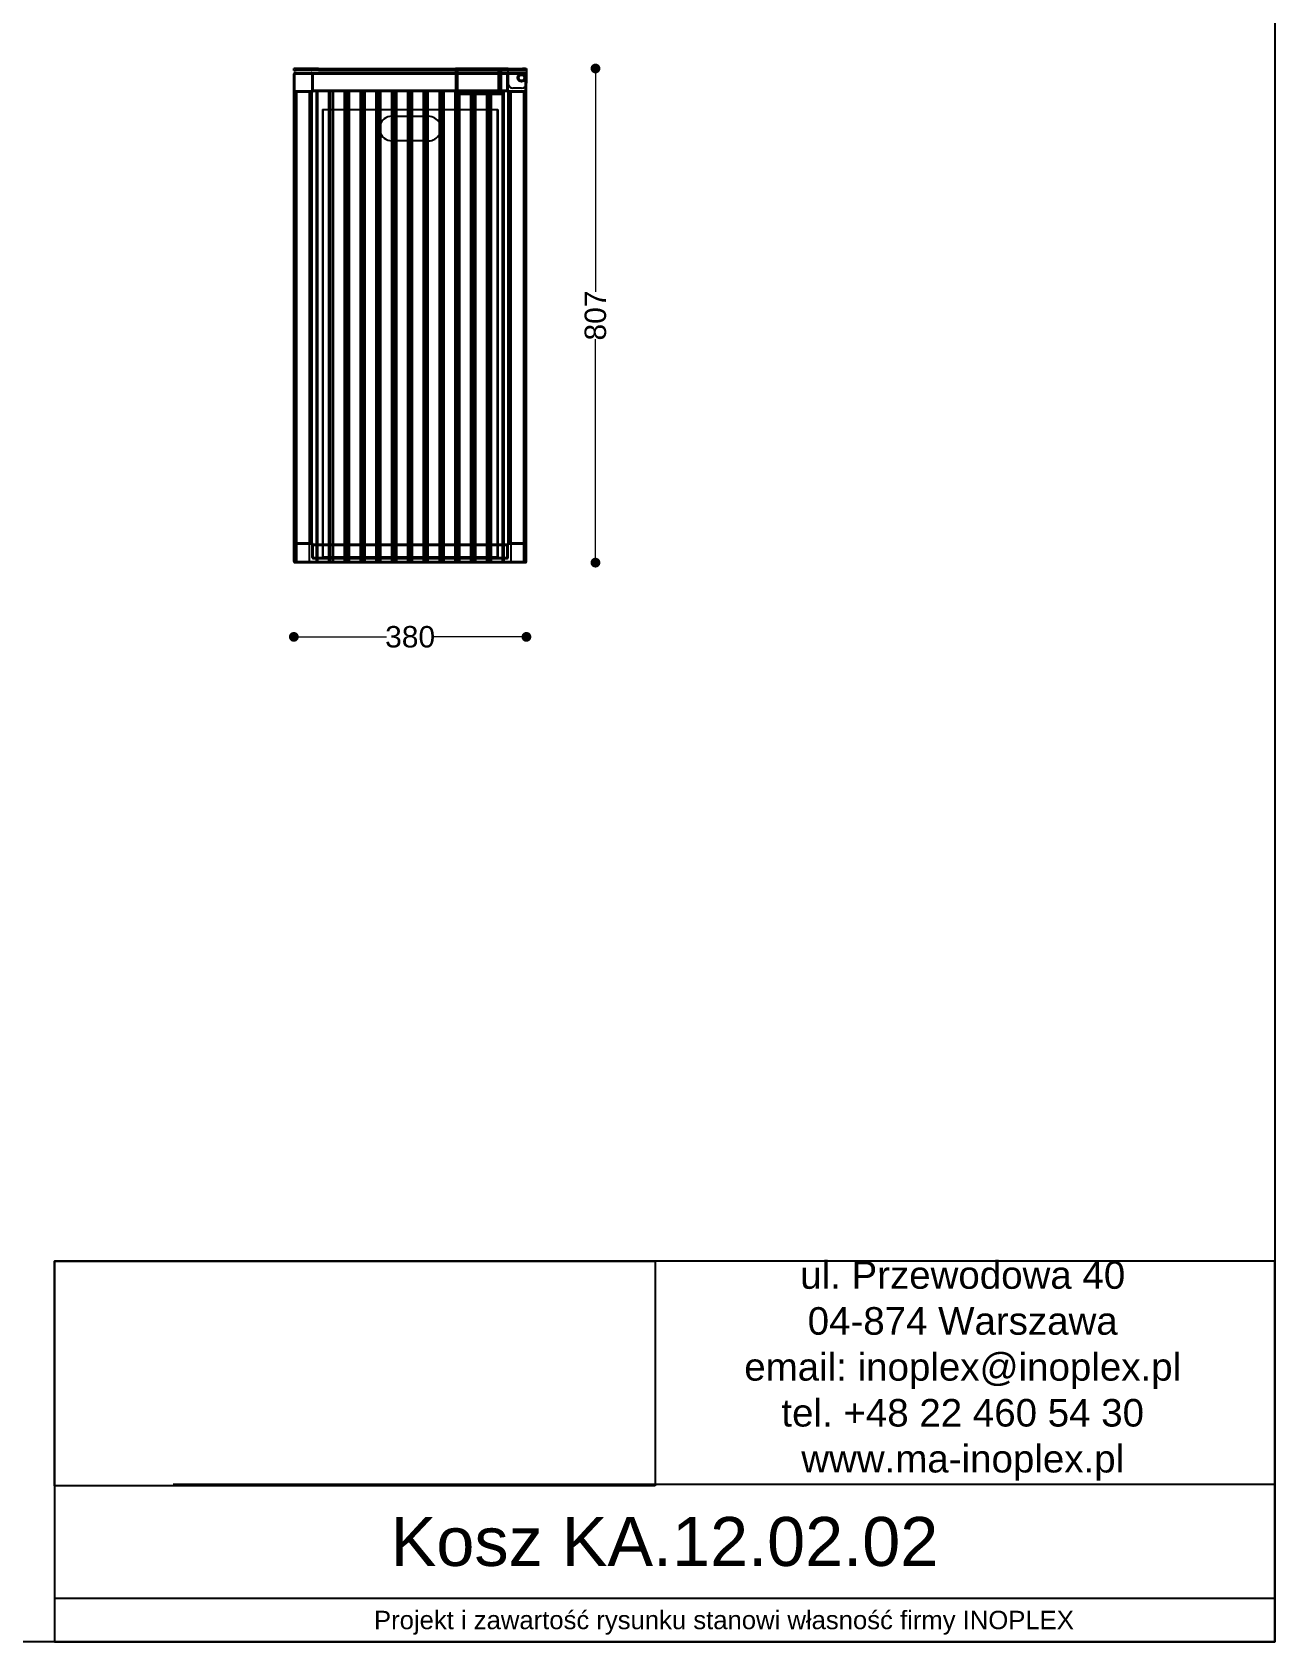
# Model space of a CAD drawing. Header units: millimetres. Extents: x 10366 to 13995, y 24552 to 29685.
# Drawn here: x 11965 to 13995, y 24552 to 27182 of the extents above; entities that cross this region are included whole.
import ezdxf

# ---------------------------------------------------------------- set-up
doc = ezdxf.new("R2010")
doc.units = ezdxf.units.MM
doc.header["$LTSCALE"] = 3
doc.layers.add('DomyÅ›lny', color=7, linetype='Continuous')
doc.layers.add('Hidden_lines', color=7, linetype='Continuous')
doc.styles.get("Standard").update_dxf_attribs({"font": 'arial.ttf'})
doc.dimstyles.new('MATEUSZ', dxfattribs={"dimtxt": 35, "dimasz": 16, "dimexe": 0.18, "dimexo": 0.0625, "dimgap": 0.09, "dimtad": 0, "dimdec": 0, "dimdsep": 46, "dimtxsty": 'Standard', "dimblk": 'DOT', "dimcen": 0.09, "dimse1": 1, "dimse2": 1, "dimadec": 0, "dimazin": 0, "dimtfac": 1, "dimtdec": 0, "dimtofl": 0, "dimtmove": 0, "dimatfit": 3, "dimfxl": 1, "dimtolj": 1, "dimtzin": 0, "dimlwd": 9, "dimlwe": 9, "dimarcsym": 0})
picture_1 = doc.add_image_def('image1.jpg', size_in_pixel=(1896, 709))

# ---------------------------------------------------------------- blocks, each defined once
blk = doc.blocks.new('_Dot')
at = {"color": 0, "linetype": 'ByBlock', "lineweight": -2}
blk.add_line((-0.5, 0), (-1, 0), dxfattribs=at)
at = {"color": 0, "linetype": 'ByBlock', "const_width": 0.5}
blk.add_lwpolyline([(-0.25, 0, 1), (0.25, 0, 1)], format="xyb", close=True, dxfattribs=at)
blk = doc.blocks.new('*D41')
at = {"color": 0, "lineweight": 9, "transparency": 16777216}
for p, q in [((12408.3, 26193.9), (12543.6, 26193.9)), ((12756.3, 26193.9), (12621, 26193.9))]:
    blk.add_line(p, q, dxfattribs=at)
at = {"layer": 'Defpoints', "color": 0, "transparency": 16777216}
for p in [(12392.3, 27113.6), (12772.3, 27113.6), (12772.3, 26193.9)]:
    blk.add_point(p, dxfattribs=at)
at = {"color": 0, "lineweight": 9, "transparency": 16777216, "xscale": 16, "yscale": 16, "zscale": 16, "rotation": 180}
blk.add_blockref('_Dot', (12392.3, 26193.9), dxfattribs=at)
at = {"color": 0, "lineweight": 9, "transparency": 16777216, "xscale": 16, "yscale": 16, "zscale": 16}
blk.add_blockref('_Dot', (12772.3, 26193.9), dxfattribs=at)
at = {"color": 0, "transparency": 16777216, "insert": (12582.3, 26193.9), "char_height": 35, "attachment_point": 5}
blk.add_mtext('\\A1;380', dxfattribs=at)
blk = doc.blocks.new('*D43')
at = {"color": 0, "lineweight": 9, "transparency": 16777216}
for p, q in [((12885.1, 27106.3), (12885.1, 26757.5)), ((12885.1, 26331.2), (12885.1, 26680))]:
    blk.add_line(p, q, dxfattribs=at)
at = {"layer": 'Defpoints', "color": 0, "transparency": 16777216}
for p in [(12772.3, 27122.3), (12885.1, 27122.3), (12767.3, 26315.2)]:
    blk.add_point(p, dxfattribs=at)
at = {"color": 0, "lineweight": 9, "transparency": 16777216, "xscale": 16, "yscale": 16, "zscale": 16}
for p, rotation in [((12885.1, 27122.3), 90), ((12885.1, 26315.2), 270)]:
    blk.add_blockref('_Dot', p, dxfattribs=dict(at, rotation=rotation))
at = {"color": 0, "transparency": 16777216, "insert": (12885.1, 26718.8), "char_height": 35, "attachment_point": 5, "rotation": 90}
blk.add_mtext('\\A1;807', dxfattribs=at)

msp = doc.modelspace()

# ---------------------------------------------------------------- linework, layer by layer
for p, q in [((13995, 24809.6), (12194.9, 24809.6)), ((13994.7, 24623), (12001.1, 24623))]:
    msp.add_line(p, q)
for points in [[(10366.2, 24552.5), (10366.2, 29684.6), (13995, 29684.6), (13995, 24552.5)], [(12001.1, 24552.5), (13995, 24552.5), (13995, 25174.2), (12001.1, 25174.2)]]:
    msp.add_lwpolyline(points, close=True)
at = {"layer": 'DomyÅ›lny'}
for p, q in [((12392.3, 27119.3), (12392.3, 27122.3)), ((12392.3, 26316.8), (12392.3, 27113.6)), ((12393.9, 27115.2), (12742.3, 27115.2)), ((12393.9, 27113.6), (12742.3, 27113.6)), ((12393.9, 26316.8), (12393.9, 27113.6)), ((12432.8, 27122.3), (12396.3, 27122.3)), ((12396.3, 27119.3), (12396.3, 27122.3)), ((12432.8, 27119.3), (12396.3, 27119.3)), ((12432.8, 27122.3), (12765.7, 27122.3)), ((12432.8, 27119.3), (12742.3, 27119.3)), ((12656.3, 27119.3), (12656.3, 27115.2)), ((12742.3, 27122.3), (12661.3, 27122.3)), ((12661.3, 27122.3), (12661.3, 27119.3)), ((12742.3, 27119.3), (12661.3, 27119.3)), ((12731.3, 27119.3), (12731.3, 27115.2)), ((12742.3, 27122.3), (12772.3, 27122.3)), ((12742.3, 27122.3), (12742.3, 27119.3)), ((12742.3, 27122.3), (12772.3, 27122.3)), ((12772.3, 27114.3), (12742.3, 27114.3)), ((12742.3, 27114.3), (12742.3, 27098.2)), ((12772.3, 27122.3), (12772.3, 27119.3)), ((12772.3, 27122.3), (12772.3, 27119.3)), ((12772.3, 27114.3), (12772.3, 27098.2)), ((12772.3, 26316.8), (12772.3, 27113.6)), ((12420.7, 26346.8), (12420.7, 27083.6)), ((12422.3, 26346.8), (12422.3, 27083.6)), ((12423.9, 27086.8), (12740.7, 27086.8)), ((12423.9, 27085.2), (12740.7, 27085.2)), ((12429.4, 26345.2), (12429.4, 27085.2)), ((12449.4, 26345.2), (12449.4, 27085.2)), ((12451.3, 27085.2), (12451.3, 27055.5)), ((12455.2, 26345.2), (12455.2, 27085.2)), ((12475.2, 26345.2), (12475.2, 27085.2)), ((12477.1, 27085.2), (12477.1, 27055.5)), ((12481, 26345.2), (12481, 27085.2)), ((12501, 26345.2), (12501, 27085.2)), ((12503, 27085.2), (12503, 27055.5)), ((12506.8, 26345.2), (12506.8, 27085.2)), ((12526.8, 26345.2), (12526.8, 27085.2)), ((12528.8, 27085.2), (12528.8, 27055.5)), ((12532.6, 26345.2), (12532.6, 27085.2)), ((12552.6, 26345.2), (12552.6, 27085.2)), ((12554.6, 27085.2), (12554.6, 27055.5)), ((12558.4, 26345.2), (12558.4, 27085.2)), ((12578.4, 26345.2), (12578.4, 27085.2)), ((12580.4, 27085.2), (12580.4, 27055.5)), ((12584.2, 26345.2), (12584.2, 27085.2)), ((12604.2, 26345.2), (12604.2, 27085.2)), ((12606.2, 27085.2), (12606.2, 27055.5)), ((12610.1, 26345.2), (12610.1, 27085.2)), ((12630.1, 26345.2), (12630.1, 27085.2)), ((12632, 27085.2), (12632, 27055.5)), ((12635.9, 26345.2), (12635.9, 27085.2)), ((12655.9, 26345.2), (12655.9, 27085.2)), ((12656.3, 27084.8), (12661.7, 27084.8)), ((12656.3, 27083.4), (12656.3, 27079.4)), ((12656.3, 27080.4), (12661.7, 27080.4)), ((12657.5, 27080.4), (12657.5, 27079.4)), ((12657.8, 27080.4), (12657.8, 27055.5)), ((12661.7, 26345.2), (12661.7, 27085.2)), ((12681.7, 26345.2), (12681.7, 27085.2)), ((12681.7, 27084.8), (12687.5, 27084.8)), ((12681.7, 27080.4), (12687.5, 27080.4)), ((12683.7, 27080.4), (12683.7, 27055.5)), ((12687.5, 26345.2), (12687.5, 27085.2)), ((12707.5, 26345.2), (12707.5, 27085.2)), ((12707.5, 27084.8), (12713.3, 27084.8)), ((12707.5, 27080.4), (12713.3, 27080.4)), ((12709.5, 27080.4), (12709.5, 27055.5)), ((12713.3, 26345.2), (12713.3, 27085.2)), ((12733.3, 26345.2), (12733.3, 27085.2)), ((12735.3, 27085.2), (12735.3, 26345.2)), ((12742.3, 26346.8), (12742.3, 27083.6)), ((12743.9, 26346.8), (12743.9, 27083.6)), ((12764.3, 27090.2), (12750.3, 27090.2)), ((12770.7, 26316.8), (12770.7, 27093.4)), ((12449.4, 27055.5), (12455.2, 27055.5)), ((12475.2, 27055.5), (12481, 27055.5)), ((12501, 27055.5), (12506.8, 27055.5)), ((12526.8, 27055.5), (12532.6, 27055.5)), ((12552.6, 27055.5), (12558.4, 27055.5)), ((12578.4, 27055.5), (12584.2, 27055.5)), ((12604.2, 27055.5), (12610.1, 27055.5)), ((12630.1, 27055.5), (12635.9, 27055.5)), ((12655.9, 27055.5), (12661.7, 27055.5)), ((12657.5, 27079.4), (12656.3, 27079.4)), ((12657.5, 27069.4), (12656.3, 27069.4)), ((12681.7, 27055.5), (12687.5, 27055.5)), ((12707.5, 27055.5), (12713.3, 27055.5)), ((12552.3, 27044.2), (12558.4, 27044.2)), ((12554.6, 27044.2), (12554.6, 27004.2)), ((12578.4, 27044.2), (12584.2, 27044.2)), ((12580.4, 27044.2), (12580.4, 27004.2)), ((12604.2, 27044.2), (12610.1, 27044.2)), ((12606.2, 27044.2), (12606.2, 27004.2)), ((12632, 27027.6), (12632, 27020.8)), ((12558.4, 27004.2), (12552.3, 27004.2)), ((12584.2, 27004.2), (12578.4, 27004.2)), ((12610.1, 27004.2), (12604.2, 27004.2)), ((12423.9, 26345.2), (12740.7, 26345.2)), ((12423.9, 26343.6), (12740.7, 26343.6)), ((12393.9, 26316.8), (12770.7, 26316.8)), ((12393.9, 26315.2), (12770.7, 26315.2))]:
    msp.add_line(p, q, dxfattribs=at)
for points in [[(12396.3, 27122.3, 0), (12392.3, 27122.3, 0)], [(12392.3, 27119.3, 0), (12392.3, 27119.3, 0), (12392.3, 27119.3, 0), (12392.3, 27119.3, 0), (12392.3, 27119.3, 0), (12392.3, 27119.3, 0), (12392.3, 27119.3, 0), (12392.3, 27119.3, 0), (12392.3, 27119.3, 0), (12392.3, 27119.3, 0), (12392.3, 27119.3, 0), (12392.3, 27119.3, 0), (12392.3, 27119.3, 0), (12392.3, 27119.3, 0), (12392.4, 27119.3, 0), (12392.4, 27119.3, 0), (12392.8, 27119.3, 0), (12396.3, 27119.3, 0)], [(12393.9, 27113.6, 0), (12392.3, 27113.6, 0)], [(12393.9, 27115.2, 0), (12393.9, 27115.2, 0), (12393.9, 27115.2, 0), (12393.9, 27115.2, 0), (12393.9, 27115.2, 0), (12393.9, 27115.2, 0), (12393.9, 27115.2, 0), (12393.9, 27115.2, 0), (12393.9, 27115.2, 0), (12393.9, 27115.2, 0), (12393.9, 27115.2, 0), (12393.9, 27115.2, 0), (12393.9, 27115.2, 0), (12393.9, 27115.2, 0), (12393.9, 27115.2, 0), (12393.9, 27115.2, 0), (12393.9, 27115.1, 0), (12393.9, 27113.6, 0)], [(12661.3, 27122.3, 0), (12656.3, 27122.3, 0)], [(12656.3, 27119.3, 0), (12656.3, 27119.3, 0), (12656.3, 27119.3, 0), (12656.3, 27119.3, 0), (12656.3, 27119.3, 0), (12656.3, 27119.3, 0), (12656.3, 27119.3, 0), (12656.3, 27119.3, 0), (12656.3, 27119.3, 0), (12656.3, 27119.3, 0), (12656.3, 27119.3, 0), (12656.3, 27119.3, 0), (12656.3, 27119.3, 0), (12656.3, 27119.3, 0), (12656.4, 27119.3, 0), (12656.5, 27119.3, 0), (12656.9, 27119.3, 0), (12661.3, 27119.3, 0)], [(12742.3, 27114.3, 0), (12742.3, 27122.3, 0)], [(12770.7, 27122.3, 0), (12770.7, 27122.3, 0), (12770.7, 27122.3, 0), (12770.7, 27122.3, 0), (12770.7, 27122.3, 0), (12770.7, 27122.3, 0), (12770.7, 27122.3, 0), (12770.7, 27122.3, 0), (12770.7, 27122.3, 0), (12770.7, 27122.3, 0), (12770.7, 27122.3, 0), (12770.7, 27122.3, 0), (12770.7, 27122.3, 0), (12770.7, 27122.3, 0), (12770.7, 27122.3, 0), (12770.6, 27122.3, 0), (12770.1, 27122.3, 0), (12765.7, 27122.3, 0)], [(12772.3, 27122.3, 0), (12772.3, 27122.3, 0), (12772.3, 27122.2, 0), (12772.3, 27121.8, 0), (12772.3, 27120.1, 0), (12772.3, 27114.3, 0)], [(12422.3, 27083.6, 0), (12422.3, 27083.6, 0), (12422.3, 27083.6, 0), (12422.3, 27083.6, 0), (12422.3, 27083.6, 0), (12422.3, 27083.6, 0), (12422.3, 27083.6, 0), (12422.3, 27083.6, 0), (12422.3, 27083.6, 0), (12422.3, 27083.6, 0), (12422.3, 27083.6, 0), (12422.3, 27083.6, 0), (12422.3, 27083.6, 0), (12422.3, 27083.6, 0), (12422.3, 27083.6, 0), (12422.1, 27083.6, 0), (12420.7, 27083.6, 0)], [(12423.9, 27086.8, 0), (12423.9, 27085.2, 0)], [(12656.3, 27084.8, 0), (12656.3, 27080.4, 0)], [(12740.7, 27085.2, 0), (12740.7, 27085.2, 0), (12740.7, 27085.2, 0), (12740.7, 27085.2, 0), (12740.7, 27085.2, 0), (12740.7, 27085.2, 0), (12740.7, 27085.2, 0), (12740.7, 27085.2, 0), (12740.7, 27085.2, 0), (12740.7, 27085.2, 0), (12740.7, 27085.2, 0), (12740.7, 27085.2, 0), (12740.7, 27085.3, 0), (12740.7, 27085.3, 0), (12740.7, 27085.3, 0), (12740.7, 27085.4, 0), (12740.7, 27086.8, 0)], [(12743.9, 27083.6, 0), (12742.3, 27083.6, 0)], [(12656.3, 27079.4, 0), (12656.3, 27069.4, 0)], [(12657.5, 27069.4, 0), (12657.5, 27069.4, 0), (12657.5, 27069.4, 0), (12657.5, 27069.4, 0), (12657.5, 27069.4, 0), (12657.5, 27069.4, 0), (12657.5, 27069.4, 0), (12657.5, 27069.4, 0), (12657.5, 27069.4, 0), (12657.5, 27069.4, 0), (12657.5, 27069.4, 0), (12657.5, 27069.4, 0), (12657.5, 27069.4, 0), (12657.5, 27069.4, 0), (12657.5, 27069.5, 0), (12657.5, 27069.7, 0), (12657.5, 27070.6, 0), (12657.5, 27079.4, 0)], [(12532.8, 27028.8, 0), (12532.5, 27026.5, 0), (12532.3, 27024.2, 0)], [(12532.6, 27027.6, 0), (12532.3, 27024.2, 0)], [(12632.3, 27024.2, 0), (12632.3, 27024.9, 0), (12632.1, 27027.3, 0), (12631.5, 27029.8, 0), (12630.9, 27031.6, 0), (12630.1, 27033.4, 0)], [(12632.3, 27024.2, 0), (12632.2, 27026.6, 0), (12631.7, 27029, 0), (12631, 27031.3, 0), (12630.1, 27033.4, 0)], [(12532.3, 27024.2, 0), (12532.5, 27021.9, 0), (12532.9, 27019.6, 0)], [(12630.1, 27015, 0), (12631, 27017.2, 0), (12631.8, 27019.5, 0), (12632.2, 27021.9, 0), (12632.3, 27024.2, 0)], [(12630.1, 27015, 0), (12631, 27017, 0), (12631.7, 27019.2, 0), (12632.1, 27021.5, 0), (12632.3, 27024.2, 0)], [(12420.7, 26346.8, 0), (12422.3, 26346.8, 0)], [(12423.9, 26345.2, 0), (12423.9, 26345.2, 0), (12423.9, 26345.2, 0), (12423.9, 26345.2, 0), (12423.9, 26345.2, 0), (12423.9, 26345.2, 0), (12423.9, 26345.2, 0), (12423.9, 26345.2, 0), (12423.9, 26345.2, 0), (12423.9, 26345.2, 0), (12423.9, 26345.2, 0), (12423.9, 26345.2, 0), (12423.9, 26345.2, 0), (12423.9, 26345.2, 0), (12423.9, 26345.2, 0), (12423.9, 26345.2, 0), (12423.9, 26345.1, 0), (12423.9, 26343.6, 0)], [(12740.7, 26343.6, 0), (12740.7, 26345.2, 0)], [(12742.3, 26346.8, 0), (12742.3, 26346.8, 0), (12742.3, 26346.8, 0), (12742.3, 26346.8, 0), (12742.3, 26346.8, 0), (12742.3, 26346.8, 0), (12742.3, 26346.8, 0), (12742.3, 26346.8, 0), (12742.3, 26346.8, 0), (12742.3, 26346.8, 0), (12742.3, 26346.8, 0), (12742.3, 26346.8, 0), (12742.3, 26346.8, 0), (12742.3, 26346.8, 0), (12742.4, 26346.8, 0), (12742.5, 26346.8, 0), (12743.9, 26346.8, 0)], [(12392.3, 26316.8, 0), (12392.3, 26316.8, 0), (12392.3, 26316.8, 0), (12392.3, 26316.8, 0), (12392.3, 26316.8, 0), (12392.3, 26316.8, 0), (12392.3, 26316.8, 0), (12392.3, 26316.8, 0), (12392.3, 26316.8, 0), (12392.3, 26316.8, 0), (12392.3, 26316.8, 0), (12392.3, 26316.8, 0), (12392.3, 26316.8, 0), (12392.3, 26316.8, 0), (12392.3, 26316.8, 0), (12392.4, 26316.8, 0), (12392.5, 26316.8, 0), (12393.9, 26316.8, 0)], [(12393.9, 26316.8, 0), (12393.9, 26315.2, 0)], [(12770.7, 26315.2, 0), (12770.7, 26315.2, 0), (12770.7, 26315.2, 0), (12770.7, 26315.2, 0), (12770.7, 26315.2, 0), (12770.7, 26315.2, 0), (12770.7, 26315.2, 0), (12770.7, 26315.2, 0), (12770.7, 26315.2, 0), (12770.7, 26315.2, 0), (12770.7, 26315.2, 0), (12770.7, 26315.2, 0), (12770.7, 26315.2, 0), (12770.7, 26315.3, 0), (12770.7, 26315.3, 0), (12770.7, 26315.3, 0), (12770.7, 26315.4, 0), (12770.7, 26316.8, 0)], [(12770.7, 26316.8, 0), (12772.3, 26316.8, 0)]]:
    msp.add_polyline3d(points, dxfattribs=at)
msp.add_polyline3d([(12757.7, 27107.1, 0), (12757.8, 27107.8, 0), (12757.9, 27108.4, 0), (12758, 27109.1, 0), (12758.2, 27109.7, 0), (12758.5, 27110.3, 0), (12758.9, 27110.8, 0), (12759.3, 27111.3, 0), (12759.7, 27111.8, 0), (12760.2, 27112.2, 0), (12760.7, 27112.6, 0), (12761.2, 27112.9, 0), (12761.8, 27113.2, 0), (12762.4, 27113.4, 0), (12763, 27113.5, 0), (12763.6, 27113.6, 0), (12764.2, 27113.6, 0), (12764.9, 27113.6, 0), (12765.5, 27113.5, 0), (12766.1, 27113.4, 0), (12766.8, 27113.1, 0), (12767.3, 27112.9, 0), (12767.9, 27112.5, 0), (12768.4, 27112.1, 0), (12768.9, 27111.7, 0), (12769.3, 27111.2, 0), (12769.7, 27110.7, 0), (12770, 27110.2, 0), (12770.2, 27109.6, 0), (12770.5, 27109, 0), (12770.6, 27108.4, 0), (12770.7, 27107.8, 0), (12770.7, 27107.1, 0), (12770.7, 27106.5, 0), (12770.6, 27105.9, 0), (12770.4, 27105.2, 0), (12770.2, 27104.6, 0), (12769.9, 27104, 0), (12769.6, 27103.5, 0), (12769.2, 27103, 0), (12768.8, 27102.5, 0), (12768.3, 27102.1, 0), (12767.8, 27101.7, 0), (12767.2, 27101.4, 0), (12766.7, 27101.1, 0), (12766.1, 27100.9, 0), (12765.5, 27100.8, 0), (12764.8, 27100.7, 0), (12764.2, 27100.6, 0), (12763.6, 27100.7, 0), (12762.9, 27100.8, 0), (12762.3, 27100.9, 0), (12761.7, 27101.2, 0), (12761.1, 27101.5, 0), (12760.5, 27101.8, 0), (12760, 27102.2, 0), (12759.6, 27102.6, 0), (12759.1, 27103.1, 0), (12758.8, 27103.6, 0), (12758.5, 27104.2, 0), (12758.2, 27104.7, 0), (12758, 27105.3, 0), (12757.8, 27105.9, 0), (12757.8, 27106.5, 0)], close=True, dxfattribs=at)
for centre, radius, start, end in [((12393.9, 27113.6), 1.6, 90, 180), ((12420.7, 27113.6), 1.6, 60.6402, 90), ((12770.7, 27113.6), 1.6, 0, 22.432), ((12393.9, 27086.8), 1.6, 180, 206.2107), ((12423.9, 27083.6), 3.2, 90, 180), ((12423.9, 27083.6), 1.6, 90, 180), ((12740.7, 27083.6), 3.2, 0, 90), ((12740.7, 27083.6), 1.6, 0, 90), ((12750.3, 27098.2), 8.02, 180, 270), ((12764.3, 27098.2), 8.02, 270, 0), ((12770.7, 27086.8), 1.6, 325.5238, 0), ((12393.9, 26343.6), 1.6, 148.5105, 180), ((12423.9, 26346.8), 3.2, 180, 270), ((12423.9, 26346.8), 1.6, 180, 270), ((12740.7, 26346.8), 1.6, 270, 0), ((12740.7, 26346.8), 3.2, 270, 0), ((12770.7, 26343.6), 1.6, 0, 28.4988), ((12393.9, 26316.8), 1.6, 180, 270), ((12770.7, 26316.8), 1.6, 270, 0)]:
    msp.add_arc(centre, radius, start, end, dxfattribs=at)
at = {"layer": 'Hidden_lines'}
for p, q in [((12422.3, 27086.8), (12422.3, 27113.6)), ((12423.9, 27086.8), (12423.9, 27113.6)), ((12457.3, 27119.3), (12457.3, 27122.3)), ((12462.3, 27119.3), (12462.3, 27122.3)), ((12656.3, 27122.3), (12656.3, 27119.3)), ((12656.3, 27115.2), (12656.3, 27084.8)), ((12657.5, 27083.4), (12657.5, 27118.4)), ((12659.8, 27083.4), (12659.8, 27118.4)), ((12660.1, 27083.4), (12660.1, 27118.4)), ((12726.5, 27118.4), (12660.1, 27118.4)), ((12672, 27119.3), (12672, 27122.3)), ((12674, 27119.3), (12674, 27122.3)), ((12678, 27119.3), (12678, 27122.3)), ((12684, 27122.3), (12684, 27119.3)), ((12686, 27119.3), (12686, 27122.3)), ((12700, 27122.3), (12700, 27119.3)), ((12702, 27119.3), (12702, 27122.3)), ((12708, 27119.3), (12708, 27122.3)), ((12712, 27122.3), (12712, 27119.3)), ((12714, 27122.3), (12714, 27119.3)), ((12724.7, 27119.3), (12724.7, 27122.3)), ((12726.5, 27083.4), (12726.5, 27118.4)), ((12726.8, 27083.4), (12726.8, 27118.4)), ((12729.1, 27083.4), (12729.1, 27118.4)), ((12730.3, 27083.4), (12730.3, 27118.4)), ((12731.3, 27115.2), (12731.3, 27084.8)), ((12740.7, 27086.8), (12740.7, 27113.6)), ((12742.3, 27119.3), (12772.3, 27119.3)), ((12742.3, 27119.3), (12772.3, 27119.3)), ((12742.3, 27119.3), (12765.7, 27119.3)), ((12742.3, 27115.2), (12770.7, 27115.2)), ((12742.3, 27086.8), (12742.3, 27113.6)), ((12742.3, 27113.6), (12770.7, 27113.6)), ((12765.7, 27119.3), (12765.7, 27122.3)), ((12770.7, 27119.3), (12770.7, 27122.3)), ((12770.7, 27093.4), (12770.7, 27113.6)), ((12420.7, 27085.2), (12393.9, 27085.2)), ((12420.7, 27083.6), (12393.9, 27083.6)), ((12397.3, 26315.2), (12397.3, 27085.2)), ((12417.3, 27085.2), (12417.3, 26315.2)), ((12431.3, 26315.2), (12431.3, 27085.2)), ((12457.1, 26315.2), (12457.1, 27085.2)), ((12483, 26315.2), (12483, 27085.2)), ((12508.8, 26315.2), (12508.8, 27085.2)), ((12534.6, 26315.2), (12534.6, 27085.2)), ((12560.4, 26315.2), (12560.4, 27085.2)), ((12586.2, 26315.2), (12586.2, 27085.2)), ((12612, 26315.2), (12612, 27085.2)), ((12637.8, 26315.2), (12637.8, 27085.2)), ((12656.3, 27082.4), (12731.3, 27082.4)), ((12657.5, 27083.4), (12657.5, 27080.4)), ((12657.5, 27082.4), (12657.5, 27080.4)), ((12657.8, 27085.2), (12657.8, 27080.4)), ((12660.1, 27083.4), (12726.5, 27083.4)), ((12661.7, 27084.8), (12681.7, 27084.8)), ((12661.7, 27080.4), (12681.7, 27080.4)), ((12663.7, 26315.2), (12663.7, 27085.2)), ((12683.7, 27085.2), (12683.7, 27080.4)), ((12687.5, 27084.8), (12707.5, 27084.8)), ((12687.5, 27080.4), (12707.5, 27080.4)), ((12689.5, 26315.2), (12689.5, 27085.2)), ((12709.5, 27085.2), (12709.5, 27080.4)), ((12713.3, 27084.8), (12731.3, 27084.8)), ((12713.3, 27080.4), (12731.3, 27080.4)), ((12715.3, 26315.2), (12715.3, 27085.2)), ((12770.7, 27085.2), (12743.9, 27085.2)), ((12770.7, 27083.6), (12743.9, 27083.6)), ((12747.3, 26315.2), (12747.3, 27085.2)), ((12767.3, 27085.2), (12767.3, 26315.2)), ((12438.9, 27055.5), (12449.4, 27055.5)), ((12438.9, 27055.5), (12438.9, 26323.4)), ((12439.9, 27055.5), (12439.9, 26323.4)), ((12451.3, 27055.5), (12451.3, 26315.2)), ((12455.2, 27055.5), (12475.2, 27055.5)), ((12477.1, 27055.5), (12477.1, 26315.2)), ((12481, 27055.5), (12501, 27055.5)), ((12503, 27055.5), (12503, 26315.2)), ((12506.8, 27055.5), (12526.8, 27055.5)), ((12528.8, 27055.5), (12528.8, 26315.2)), ((12532.6, 27055.5), (12552.6, 27055.5)), ((12554.6, 27055.5), (12554.6, 27044.2)), ((12558.4, 27055.5), (12578.4, 27055.5)), ((12580.4, 27055.5), (12580.4, 27044.2)), ((12584.2, 27055.5), (12604.2, 27055.5)), ((12606.2, 27055.5), (12606.2, 27044.2)), ((12610.1, 27055.5), (12630.1, 27055.5)), ((12632, 27055.5), (12632, 27027.6)), ((12635.9, 27055.5), (12655.9, 27055.5)), ((12657.8, 27055.5), (12657.8, 26315.2)), ((12661.7, 27055.5), (12681.7, 27055.5)), ((12683.7, 27055.5), (12683.7, 26315.2)), ((12687.5, 27055.5), (12707.5, 27055.5)), ((12709.5, 27055.5), (12709.5, 26315.2)), ((12713.3, 27055.5), (12725.7, 27055.5)), ((12724.7, 27055.5), (12724.7, 26323.4)), ((12725.7, 27055.5), (12725.7, 26323.4)), ((12558.4, 27044.2), (12578.4, 27044.2)), ((12584.2, 27044.2), (12604.2, 27044.2)), ((12610.1, 27044.2), (12612.3, 27044.2)), ((12554.6, 27004.2), (12554.6, 26315.2)), ((12578.4, 27004.2), (12558.4, 27004.2)), ((12580.4, 27004.2), (12580.4, 26315.2)), ((12604.2, 27004.2), (12584.2, 27004.2)), ((12606.2, 27004.2), (12606.2, 26315.2)), ((12612.3, 27004.2), (12610.1, 27004.2)), ((12632, 27020.8), (12632, 26315.2)), ((12420.7, 26346.8), (12393.9, 26346.8)), ((12420.7, 26345.2), (12393.9, 26345.2)), ((12429.4, 26315.2), (12429.4, 26345.2)), ((12449.4, 26315.2), (12449.4, 26345.2)), ((12455.2, 26315.2), (12455.2, 26345.2)), ((12475.2, 26315.2), (12475.2, 26345.2)), ((12481, 26315.2), (12481, 26345.2)), ((12501, 26315.2), (12501, 26345.2)), ((12506.8, 26315.2), (12506.8, 26345.2)), ((12526.8, 26315.2), (12526.8, 26345.2)), ((12532.6, 26315.2), (12532.6, 26345.2)), ((12552.6, 26315.2), (12552.6, 26345.2)), ((12558.4, 26315.2), (12558.4, 26345.2)), ((12578.4, 26315.2), (12578.4, 26345.2)), ((12584.2, 26315.2), (12584.2, 26345.2)), ((12604.2, 26315.2), (12604.2, 26345.2)), ((12610.1, 26315.2), (12610.1, 26345.2)), ((12630.1, 26315.2), (12630.1, 26345.2)), ((12635.9, 26315.2), (12635.9, 26345.2)), ((12655.9, 26315.2), (12655.9, 26345.2)), ((12661.7, 26315.2), (12661.7, 26345.2)), ((12681.7, 26315.2), (12681.7, 26345.2)), ((12687.5, 26315.2), (12687.5, 26345.2)), ((12707.5, 26315.2), (12707.5, 26345.2)), ((12713.3, 26315.2), (12713.3, 26345.2)), ((12733.3, 26315.2), (12733.3, 26345.2)), ((12735.3, 26345.2), (12735.3, 26315.2)), ((12770.7, 26346.8), (12743.9, 26346.8)), ((12770.7, 26345.2), (12743.9, 26345.2)), ((12422.3, 26323.4), (12422.3, 26343.6)), ((12423.9, 26323.4), (12423.9, 26343.6)), ((12423.9, 26323.4), (12740.7, 26323.4)), ((12423.9, 26321.8), (12740.7, 26321.8)), ((12439.9, 26323.4), (12439.9, 26324.4)), ((12439.9, 26324.4), (12724.7, 26324.4)), ((12724.7, 26323.4), (12724.7, 26324.4)), ((12740.7, 26323.4), (12740.7, 26343.6)), ((12742.3, 26323.4), (12742.3, 26343.6))]:
    msp.add_line(p, q, dxfattribs=at)
for points in [[(12423.9, 27113.6, 0), (12423.9, 27115.2, 0)], [(12656.3, 27118.4, 0), (12656.3, 27118.4, 0), (12656.3, 27118.4, 0), (12656.3, 27118.4, 0), (12656.3, 27118.4, 0), (12656.3, 27118.4, 0), (12656.3, 27118.4, 0), (12656.3, 27118.4, 0), (12656.3, 27118.4, 0), (12656.3, 27118.4, 0), (12656.3, 27118.4, 0), (12656.3, 27118.4, 0), (12656.4, 27118.4, 0), (12656.4, 27118.4, 0), (12657.4, 27118.4, 0), (12660.1, 27118.4, 0)], [(12726.5, 27118.4, 0), (12730.3, 27118.4, 0)], [(12740.7, 27115.2, 0), (12740.7, 27115.2, 0), (12740.7, 27115.2, 0), (12740.7, 27115.2, 0), (12740.7, 27115.2, 0), (12740.7, 27115.2, 0), (12740.7, 27115.2, 0), (12740.7, 27115.2, 0), (12740.7, 27115.2, 0), (12740.7, 27115.2, 0), (12740.7, 27115.2, 0), (12740.7, 27115.2, 0), (12740.7, 27115.2, 0), (12740.7, 27115.2, 0), (12740.7, 27115.2, 0), (12740.7, 27115.2, 0), (12740.7, 27115.1, 0), (12740.7, 27113.6, 0)], [(12765.7, 27119.3, 0), (12770.7, 27119.3, 0)], [(12770.7, 27113.6, 0), (12770.7, 27115.2, 0)], [(12772.3, 27113.6, 0), (12772.3, 27113.6, 0), (12772.3, 27113.6, 0), (12772.3, 27113.6, 0), (12772.3, 27113.6, 0), (12772.3, 27113.6, 0), (12772.3, 27113.6, 0), (12772.3, 27113.6, 0), (12772.3, 27113.6, 0), (12772.3, 27113.6, 0), (12772.3, 27113.6, 0), (12772.3, 27113.6, 0), (12772.3, 27113.6, 0), (12772.3, 27113.6, 0), (12772.3, 27113.6, 0), (12772.3, 27113.6, 0), (12772.1, 27113.6, 0), (12770.7, 27113.6, 0)], [(12392.3, 27083.6, 0), (12392.3, 27083.6, 0), (12392.3, 27083.6, 0), (12392.3, 27083.6, 0), (12392.3, 27083.6, 0), (12392.3, 27083.6, 0), (12392.3, 27083.6, 0), (12392.3, 27083.6, 0), (12392.3, 27083.6, 0), (12392.3, 27083.6, 0), (12392.3, 27083.6, 0), (12392.3, 27083.6, 0), (12392.3, 27083.6, 0), (12392.3, 27083.6, 0), (12392.3, 27083.6, 0), (12392.4, 27083.6, 0), (12392.5, 27083.6, 0), (12393.9, 27083.6, 0)], [(12420.7, 27085.2, 0), (12420.9, 27085.3, 0), (12421, 27085.3, 0), (12421.2, 27085.3, 0), (12421.3, 27085.4, 0), (12421.5, 27085.4, 0), (12421.6, 27085.5, 0), (12421.7, 27085.6, 0), (12421.9, 27085.7, 0)], [(12420.7, 27085.2, 0), (12420.7, 27085.2, 0), (12420.7, 27085.2, 0), (12420.7, 27085.2, 0), (12420.7, 27085.2, 0), (12420.7, 27085.2, 0), (12420.7, 27085.2, 0), (12420.7, 27085.2, 0), (12420.7, 27085.2, 0), (12420.7, 27085.2, 0), (12420.7, 27085.2, 0), (12420.7, 27085.2, 0), (12420.7, 27085.2, 0), (12420.7, 27085.2, 0), (12420.7, 27085.2, 0), (12420.7, 27085.2, 0), (12420.7, 27085.2, 0), (12420.7, 27085.2, 0), (12420.7, 27085.2, 0), (12420.7, 27085.1, 0), (12420.7, 27084.8, 0)], [(12420.7, 27084.8, 0), (12420.9, 27084.8, 0), (12421.4, 27084.9, 0), (12421.8, 27085, 0), (12422.3, 27085.2, 0)], [(12420.7, 27083.6, 0), (12420.7, 27084.8, 0)], [(12422.3, 27086.8, 0), (12422.3, 27086.7, 0), (12422.3, 27086.6, 0), (12422.3, 27086.4, 0), (12422.2, 27086.3, 0), (12422.1, 27086.1, 0), (12422.1, 27086, 0), (12422, 27085.8, 0), (12421.9, 27085.7, 0)], [(12421.9, 27085.7, 0), (12421.9, 27085.7, 0), (12421.9, 27085.7, 0), (12421.9, 27085.7, 0), (12421.9, 27085.7, 0), (12421.9, 27085.7, 0), (12421.9, 27085.7, 0), (12421.9, 27085.7, 0), (12421.9, 27085.7, 0), (12421.9, 27085.7, 0), (12421.9, 27085.7, 0), (12421.9, 27085.7, 0), (12421.9, 27085.7, 0), (12421.9, 27085.7, 0), (12422.3, 27085.2, 0)], [(12421.9, 27083.6, 0), (12421.9, 27083.9, 0), (12421.9, 27084.3, 0), (12422.1, 27084.7, 0), (12422.3, 27085.2, 0)], [(12422.3, 27086.8, 0), (12422.3, 27086.8, 0), (12422.3, 27086.8, 0), (12422.3, 27086.8, 0), (12422.3, 27086.8, 0), (12422.3, 27086.8, 0), (12422.3, 27086.8, 0), (12422.3, 27086.8, 0), (12422.3, 27086.8, 0), (12422.3, 27086.8, 0), (12422.3, 27086.8, 0), (12422.3, 27086.8, 0), (12422.3, 27086.8, 0), (12422.3, 27086.8, 0), (12422.3, 27086.8, 0), (12422.3, 27086.8, 0), (12422.3, 27086.8, 0), (12422.3, 27086.8, 0), (12422.4, 27086.8, 0), (12422.5, 27086.8, 0), (12422.8, 27086.8, 0)], [(12422.8, 27086.8, 0), (12422.8, 27086.6, 0), (12422.7, 27086.2, 0), (12422.6, 27085.8, 0), (12422.3, 27085.2, 0)], [(12423.9, 27085.7, 0), (12423.7, 27085.7, 0), (12423.3, 27085.6, 0), (12422.9, 27085.5, 0), (12422.3, 27085.2, 0)], [(12422.8, 27084.8, 0), (12422.8, 27084.8, 0), (12422.8, 27084.8, 0), (12422.8, 27084.8, 0), (12422.8, 27084.8, 0), (12422.8, 27084.8, 0), (12422.8, 27084.8, 0), (12422.8, 27084.8, 0), (12422.8, 27084.8, 0), (12422.8, 27084.8, 0), (12422.8, 27084.8, 0), (12422.8, 27084.8, 0), (12422.8, 27084.8, 0), (12422.8, 27084.8, 0), (12422.7, 27084.9, 0), (12422.3, 27085.2, 0)], [(12423.9, 27086.8, 0), (12422.8, 27086.8, 0)], [(12656.3, 27083.4, 0), (12656.3, 27083.4, 0), (12656.3, 27083.4, 0), (12656.3, 27083.4, 0), (12656.3, 27083.4, 0), (12656.3, 27083.4, 0), (12656.3, 27083.4, 0), (12656.3, 27083.4, 0), (12656.3, 27083.4, 0), (12656.3, 27083.4, 0), (12656.3, 27083.4, 0), (12656.3, 27083.4, 0), (12656.3, 27083.4, 0), (12656.3, 27083.4, 0), (12656.3, 27083.4, 0), (12656.4, 27083.4, 0), (12656.8, 27083.4, 0), (12660.1, 27083.4, 0)], [(12726.5, 27083.4, 0), (12730.3, 27083.4, 0)], [(12731.3, 27080.4, 0), (12731.3, 27080.4, 0), (12731.3, 27080.4, 0), (12731.3, 27080.4, 0), (12731.3, 27080.4, 0), (12731.3, 27080.4, 0), (12731.3, 27080.4, 0), (12731.3, 27080.4, 0), (12731.3, 27080.4, 0), (12731.3, 27080.4, 0), (12731.3, 27080.4, 0), (12731.3, 27080.4, 0), (12731.3, 27080.4, 0), (12731.3, 27080.4, 0), (12731.3, 27080.5, 0), (12731.3, 27080.9, 0), (12731.3, 27084.8, 0)], [(12740.7, 27086.8, 0), (12741.9, 27086.8, 0)], [(12740.7, 27085.7, 0), (12740.9, 27085.7, 0), (12741.4, 27085.6, 0), (12741.8, 27085.5, 0), (12742.3, 27085.2, 0)], [(12742.3, 27086.8, 0), (12742.3, 27086.8, 0), (12742.3, 27086.8, 0), (12742.3, 27086.8, 0), (12742.3, 27086.8, 0), (12742.3, 27086.8, 0), (12742.3, 27086.8, 0), (12742.3, 27086.8, 0), (12742.3, 27086.8, 0), (12742.3, 27086.8, 0), (12742.3, 27086.8, 0), (12742.3, 27086.8, 0), (12742.3, 27086.8, 0), (12742.3, 27086.8, 0), (12742.3, 27086.8, 0), (12742.3, 27086.8, 0), (12742.3, 27086.8, 0), (12742.3, 27086.8, 0), (12742.3, 27086.8, 0), (12742.1, 27086.8, 0), (12741.9, 27086.8, 0)], [(12741.9, 27086.8, 0), (12741.9, 27086.6, 0), (12741.9, 27086.2, 0), (12742.1, 27085.8, 0), (12742.3, 27085.2, 0)], [(12741.9, 27084.8, 0), (12741.9, 27084.8, 0), (12741.9, 27084.8, 0), (12741.9, 27084.8, 0), (12741.9, 27084.8, 0), (12741.9, 27084.8, 0), (12741.9, 27084.8, 0), (12741.9, 27084.8, 0), (12741.9, 27084.8, 0), (12741.9, 27084.8, 0), (12741.9, 27084.8, 0), (12741.9, 27084.8, 0), (12741.9, 27084.8, 0), (12741.9, 27084.8, 0), (12742, 27084.9, 0), (12742.3, 27085.2, 0)], [(12742.3, 27086.8, 0), (12742.3, 27086.7, 0), (12742.3, 27086.6, 0), (12742.4, 27086.4, 0), (12742.4, 27086.3, 0), (12742.5, 27086.1, 0), (12742.6, 27086, 0), (12742.7, 27085.8, 0), (12742.8, 27085.7, 0)], [(12742.8, 27085.7, 0), (12742.8, 27085.7, 0), (12742.8, 27085.7, 0), (12742.8, 27085.7, 0), (12742.8, 27085.7, 0), (12742.8, 27085.7, 0), (12742.8, 27085.7, 0), (12742.8, 27085.7, 0), (12742.8, 27085.7, 0), (12742.8, 27085.7, 0), (12742.8, 27085.7, 0), (12742.8, 27085.7, 0), (12742.8, 27085.7, 0), (12742.8, 27085.7, 0), (12742.3, 27085.2, 0)], [(12743.9, 27084.8, 0), (12743.7, 27084.8, 0), (12743.3, 27084.9, 0), (12742.9, 27085, 0), (12742.3, 27085.2, 0)], [(12742.8, 27083.6, 0), (12742.8, 27083.9, 0), (12742.7, 27084.3, 0), (12742.6, 27084.7, 0), (12742.3, 27085.2, 0)], [(12743.9, 27085.2, 0), (12743.8, 27085.3, 0), (12743.6, 27085.3, 0), (12743.5, 27085.3, 0), (12743.3, 27085.4, 0), (12743.2, 27085.4, 0), (12743, 27085.5, 0), (12742.9, 27085.6, 0), (12742.8, 27085.7, 0)], [(12743.9, 27085.2, 0), (12743.9, 27085.2, 0), (12743.9, 27085.2, 0), (12743.9, 27085.2, 0), (12743.9, 27085.2, 0), (12743.9, 27085.2, 0), (12743.9, 27085.2, 0), (12743.9, 27085.2, 0), (12743.9, 27085.2, 0), (12743.9, 27085.2, 0), (12743.9, 27085.2, 0), (12743.9, 27085.2, 0), (12743.9, 27085.2, 0), (12743.9, 27085.2, 0), (12743.9, 27085.2, 0), (12743.9, 27085.2, 0), (12743.9, 27085.2, 0), (12743.9, 27085.2, 0), (12743.9, 27085.2, 0), (12743.9, 27085.1, 0), (12743.9, 27084.8, 0)], [(12743.9, 27083.6, 0), (12743.9, 27084.8, 0)], [(12770.7, 27083.6, 0), (12772.3, 27083.6, 0)], [(12552.3, 27044.2, 0), (12548.9, 27043.9, 0), (12545.6, 27043.1, 0), (12542.5, 27041.6, 0), (12539.6, 27039.7, 0), (12537.1, 27037.2, 0), (12536.1, 27035.9, 0), (12535.1, 27034.4, 0), (12534.3, 27032.8, 0), (12533.6, 27031.1, 0), (12533, 27029.4, 0), (12532.6, 27027.6, 0)], [(12552.3, 27044.2, 0), (12549, 27043.9, 0), (12545.8, 27043.1, 0), (12542.8, 27041.8, 0), (12540, 27039.9, 0), (12537.5, 27037.7, 0), (12535.5, 27035, 0), (12533.9, 27032, 0), (12532.8, 27028.8, 0)], [(12630.1, 27033.4, 0), (12628.7, 27035.7, 0), (12627, 27037.8, 0), (12625, 27039.7, 0), (12622.8, 27041.3, 0), (12620.4, 27042.5, 0), (12617.8, 27043.5, 0), (12615.1, 27044, 0), (12612.3, 27044.2, 0)], [(12630.1, 27033.4, 0), (12628.7, 27035.7, 0), (12627, 27037.8, 0), (12625, 27039.7, 0), (12622.8, 27041.3, 0), (12620.3, 27042.5, 0), (12617.8, 27043.5, 0), (12615.1, 27044, 0), (12612.3, 27044.2, 0)], [(12532.9, 27019.6, 0), (12533.9, 27016.5, 0), (12535.4, 27013.5, 0), (12537.4, 27010.9, 0), (12539.8, 27008.6, 0), (12542.6, 27006.7, 0), (12545.7, 27005.4, 0), (12548.9, 27004.5, 0), (12552.3, 27004.2, 0)], [(12612.3, 27004.2, 0), (12615, 27004.4, 0), (12617.6, 27004.9, 0), (12620.2, 27005.8, 0), (12622.6, 27007.1, 0), (12624.9, 27008.6, 0), (12626.9, 27010.5, 0), (12628.6, 27012.6, 0), (12630.1, 27015, 0)], [(12612.3, 27004.2, 0), (12615, 27004.4, 0), (12617.6, 27004.9, 0), (12620.2, 27005.8, 0), (12622.6, 27007.1, 0), (12624.8, 27008.6, 0), (12626.9, 27010.5, 0), (12628.6, 27012.6, 0), (12630.1, 27015, 0)], [(12393.9, 26346.8, 0), (12392.3, 26346.8, 0)], [(12420.7, 26346.8, 0), (12420.7, 26345.7, 0)], [(12420.7, 26345.7, 0), (12420.9, 26345.7, 0), (12421.4, 26345.6, 0), (12421.8, 26345.5, 0), (12422.3, 26345.2, 0)], [(12420.7, 26345.2, 0), (12420.7, 26345.2, 0), (12420.7, 26345.2, 0), (12420.7, 26345.2, 0), (12420.7, 26345.2, 0), (12420.7, 26345.2, 0), (12420.7, 26345.2, 0), (12420.7, 26345.2, 0), (12420.7, 26345.2, 0), (12420.7, 26345.2, 0), (12420.7, 26345.2, 0), (12420.7, 26345.2, 0), (12420.7, 26345.2, 0), (12420.7, 26345.2, 0), (12420.7, 26345.2, 0), (12420.7, 26345.2, 0), (12420.7, 26345.3, 0), (12420.7, 26345.3, 0), (12420.7, 26345.3, 0), (12420.7, 26345.4, 0), (12420.7, 26345.7, 0)], [(12420.7, 26345.2, 0), (12420.9, 26345.2, 0), (12421, 26345.2, 0), (12421.2, 26345.2, 0), (12421.3, 26345.1, 0), (12421.5, 26345.1, 0), (12421.6, 26345, 0), (12421.7, 26344.9, 0), (12421.9, 26344.8, 0)], [(12421.9, 26346.8, 0), (12421.9, 26346.6, 0), (12421.9, 26346.2, 0), (12422.1, 26345.8, 0), (12422.3, 26345.2, 0)], [(12421.9, 26344.8, 0), (12421.9, 26344.8, 0), (12421.9, 26344.8, 0), (12421.9, 26344.8, 0), (12421.9, 26344.8, 0), (12421.9, 26344.8, 0), (12421.9, 26344.8, 0), (12421.9, 26344.8, 0), (12421.9, 26344.8, 0), (12421.9, 26344.8, 0), (12421.9, 26344.8, 0), (12421.9, 26344.8, 0), (12421.9, 26344.8, 0), (12421.9, 26344.8, 0), (12422.3, 26345.2, 0)], [(12422.3, 26343.6, 0), (12422.3, 26343.8, 0), (12422.3, 26343.9, 0), (12422.3, 26344.1, 0), (12422.2, 26344.2, 0), (12422.1, 26344.4, 0), (12422.1, 26344.5, 0), (12422, 26344.7, 0), (12421.9, 26344.8, 0)], [(12422.8, 26345.7, 0), (12422.8, 26345.7, 0), (12422.8, 26345.7, 0), (12422.8, 26345.7, 0), (12422.8, 26345.7, 0), (12422.8, 26345.7, 0), (12422.8, 26345.7, 0), (12422.8, 26345.7, 0), (12422.8, 26345.7, 0), (12422.8, 26345.7, 0), (12422.8, 26345.7, 0), (12422.8, 26345.7, 0), (12422.8, 26345.7, 0), (12422.8, 26345.7, 0), (12422.3, 26345.2, 0)], [(12422.8, 26343.6, 0), (12422.8, 26343.9, 0), (12422.7, 26344.3, 0), (12422.6, 26344.7, 0), (12422.3, 26345.2, 0)], [(12423.9, 26344.8, 0), (12423.7, 26344.8, 0), (12423.3, 26344.9, 0), (12422.9, 26345, 0), (12422.3, 26345.2, 0)], [(12740.7, 26344.8, 0), (12740.9, 26344.8, 0), (12741.4, 26344.9, 0), (12741.8, 26345, 0), (12742.3, 26345.2, 0)], [(12741.9, 26345.7, 0), (12741.9, 26345.7, 0), (12741.9, 26345.7, 0), (12741.9, 26345.7, 0), (12741.9, 26345.7, 0), (12741.9, 26345.7, 0), (12741.9, 26345.7, 0), (12741.9, 26345.7, 0), (12741.9, 26345.7, 0), (12741.9, 26345.7, 0), (12741.9, 26345.7, 0), (12741.9, 26345.7, 0), (12741.9, 26345.7, 0), (12741.9, 26345.7, 0), (12742.3, 26345.2, 0)], [(12741.9, 26343.6, 0), (12741.9, 26343.9, 0), (12741.9, 26344.3, 0), (12742.1, 26344.7, 0), (12742.3, 26345.2, 0)], [(12742.8, 26346.8, 0), (12742.8, 26346.6, 0), (12742.7, 26346.2, 0), (12742.6, 26345.8, 0), (12742.3, 26345.2, 0)], [(12743.9, 26345.7, 0), (12743.7, 26345.7, 0), (12743.3, 26345.6, 0), (12742.9, 26345.5, 0), (12742.3, 26345.2, 0)], [(12742.8, 26344.8, 0), (12742.8, 26344.8, 0), (12742.8, 26344.8, 0), (12742.8, 26344.8, 0), (12742.8, 26344.8, 0), (12742.8, 26344.8, 0), (12742.8, 26344.8, 0), (12742.8, 26344.8, 0), (12742.8, 26344.8, 0), (12742.8, 26344.8, 0), (12742.8, 26344.8, 0), (12742.8, 26344.8, 0), (12742.8, 26344.8, 0), (12742.8, 26344.8, 0), (12742.3, 26345.2, 0)], [(12742.3, 26343.6, 0), (12742.3, 26343.8, 0), (12742.3, 26343.9, 0), (12742.4, 26344.1, 0), (12742.4, 26344.2, 0), (12742.5, 26344.4, 0), (12742.6, 26344.5, 0), (12742.7, 26344.7, 0), (12742.8, 26344.8, 0)], [(12743.9, 26345.2, 0), (12743.8, 26345.2, 0), (12743.6, 26345.2, 0), (12743.5, 26345.2, 0), (12743.3, 26345.1, 0), (12743.2, 26345.1, 0), (12743, 26345, 0), (12742.9, 26344.9, 0), (12742.8, 26344.8, 0)], [(12743.9, 26346.8, 0), (12743.9, 26345.7, 0)], [(12743.9, 26345.2, 0), (12743.9, 26345.2, 0), (12743.9, 26345.2, 0), (12743.9, 26345.2, 0), (12743.9, 26345.2, 0), (12743.9, 26345.2, 0), (12743.9, 26345.2, 0), (12743.9, 26345.2, 0), (12743.9, 26345.2, 0), (12743.9, 26345.2, 0), (12743.9, 26345.2, 0), (12743.9, 26345.2, 0), (12743.9, 26345.2, 0), (12743.9, 26345.2, 0), (12743.9, 26345.2, 0), (12743.9, 26345.2, 0), (12743.9, 26345.3, 0), (12743.9, 26345.3, 0), (12743.9, 26345.3, 0), (12743.9, 26345.4, 0), (12743.9, 26345.7, 0)], [(12772.3, 26346.8, 0), (12772.3, 26346.8, 0), (12772.3, 26346.8, 0), (12772.3, 26346.8, 0), (12772.3, 26346.8, 0), (12772.3, 26346.8, 0), (12772.3, 26346.8, 0), (12772.3, 26346.8, 0), (12772.3, 26346.8, 0), (12772.3, 26346.8, 0), (12772.3, 26346.8, 0), (12772.3, 26346.8, 0), (12772.3, 26346.8, 0), (12772.3, 26346.8, 0), (12772.3, 26346.8, 0), (12772.3, 26346.8, 0), (12772.1, 26346.8, 0), (12770.7, 26346.8, 0)], [(12422.3, 26343.6, 0), (12422.3, 26343.6, 0), (12422.3, 26343.6, 0), (12422.3, 26343.6, 0), (12422.3, 26343.6, 0), (12422.3, 26343.6, 0), (12422.3, 26343.6, 0), (12422.3, 26343.6, 0), (12422.3, 26343.6, 0), (12422.3, 26343.6, 0), (12422.3, 26343.6, 0), (12422.3, 26343.6, 0), (12422.3, 26343.6, 0), (12422.3, 26343.6, 0), (12422.3, 26343.6, 0), (12422.3, 26343.6, 0), (12422.3, 26343.6, 0), (12422.3, 26343.6, 0), (12422.4, 26343.6, 0), (12422.5, 26343.6, 0), (12422.8, 26343.6, 0)], [(12423.9, 26323.4, 0), (12422.3, 26323.4, 0)], [(12423.9, 26343.6, 0), (12422.8, 26343.6, 0)], [(12423.9, 26321.8, 0), (12423.9, 26321.8, 0), (12423.9, 26321.8, 0), (12423.9, 26321.8, 0), (12423.9, 26321.8, 0), (12423.9, 26321.8, 0), (12423.9, 26321.8, 0), (12423.9, 26321.8, 0), (12423.9, 26321.8, 0), (12423.9, 26321.8, 0), (12423.9, 26321.8, 0), (12423.9, 26321.8, 0), (12423.9, 26321.8, 0), (12423.9, 26321.9, 0), (12423.9, 26321.9, 0), (12423.9, 26321.9, 0), (12423.9, 26322, 0), (12423.9, 26323.4, 0)], [(12740.7, 26343.6, 0), (12741.9, 26343.6, 0)], [(12740.7, 26323.4, 0), (12740.7, 26321.8, 0)], [(12742.3, 26323.4, 0), (12742.3, 26323.4, 0), (12742.3, 26323.4, 0), (12742.3, 26323.4, 0), (12742.3, 26323.4, 0), (12742.3, 26323.4, 0), (12742.3, 26323.4, 0), (12742.3, 26323.4, 0), (12742.3, 26323.4, 0), (12742.3, 26323.4, 0), (12742.3, 26323.4, 0), (12742.3, 26323.4, 0), (12742.3, 26323.4, 0), (12742.3, 26323.4, 0), (12742.3, 26323.4, 0), (12742.3, 26323.4, 0), (12742.1, 26323.4, 0), (12740.7, 26323.4, 0)], [(12742.3, 26343.6, 0), (12742.3, 26343.6, 0), (12742.3, 26343.6, 0), (12742.3, 26343.6, 0), (12742.3, 26343.6, 0), (12742.3, 26343.6, 0), (12742.3, 26343.6, 0), (12742.3, 26343.6, 0), (12742.3, 26343.6, 0), (12742.3, 26343.6, 0), (12742.3, 26343.6, 0), (12742.3, 26343.6, 0), (12742.3, 26343.6, 0), (12742.3, 26343.6, 0), (12742.3, 26343.6, 0), (12742.3, 26343.6, 0), (12742.3, 26343.6, 0), (12742.3, 26343.6, 0), (12742.3, 26343.6, 0), (12742.1, 26343.6, 0), (12741.9, 26343.6, 0)]]:
    msp.add_polyline3d(points, dxfattribs=at)
msp.add_circle((12764.2, 27107.1), 4.5, dxfattribs=at)
for centre, radius, start, end in [((12420.7, 27113.6), 1.6, 0, 60.6402), ((12743.9, 27113.6), 1.6, 90, 180), ((12770.7, 27113.6), 1.6, 22.432, 90), ((12393.9, 27086.8), 1.6, 206.2107, 270), ((12740.7, 27083.6), 3.2, 0, 90), ((12770.7, 27086.8), 1.6, 270, 325.5238), ((12393.9, 26343.6), 1.6, 90, 148.5105), ((12770.7, 26343.6), 1.6, 28.4988, 90), ((12423.9, 26323.4), 1.6, 180, 270), ((12740.7, 26323.4), 1.6, 270, 0)]:
    msp.add_arc(centre, radius, start, end, dxfattribs=at)

# ---------------------------------------------------------------- texts
at = {"attachment_point": 5}
for s, width, gutter_width, heights, insert, char_height in [('ul. Przewodowa 40\\P04-874 Warszawa\\Pemail: inoplex@inoplex.pl\\Ptel. +48 22 460 54 30\\Pwww.ma-inoplex.pl', 1019.877, 1, [432.7], (13485.1, 24994.8), 45), ('Kosz KA.12.02.02', 1993.625, 1, [0], (12997.9, 24715.8), 80), ('Projekt i zawartość rysunku stanowi własność firmy INOPLEX ', 1800.088, 12.5, [70.5], (13095, 24583.6), 30)]:
    msp.add_mtext_dynamic_manual_height_columns(s, width=width, gutter_width=gutter_width, heights=heights, dxfattribs=dict(at, insert=insert, char_height=char_height))

# ---------------------------------------------------------------- dimensions: what is measured, and where the dimension line sits
dim = msp.add_linear_dim(base=(12772.3, 26193.9), p1=(12392.3, 27113.6), p2=(12772.3, 27113.6), dimstyle='MATEUSZ')
dim.commit()
dim.dimension.update_dxf_attribs({"geometry": '*D41', "text_midpoint": (12582.3, 26193.9)})
dim = msp.add_linear_dim(base=(12885.1, 27122.3), p1=(12767.3, 26315.2), p2=(12772.3, 27122.3), angle=90, dimstyle='MATEUSZ')
dim.commit()
dim.dimension.update_dxf_attribs({"geometry": '*D43', "text_midpoint": (12885.1, 26718.8)})

# ---------------------------------------------------------------- pictures from other files: only their frames are drawn
image = msp.add_image(picture_1, insert=(12001.1, 24807.1), size_in_units=(981.6, 367.1))
image.dxf.flags = 7

doc.saveas('drawing.dxf')
